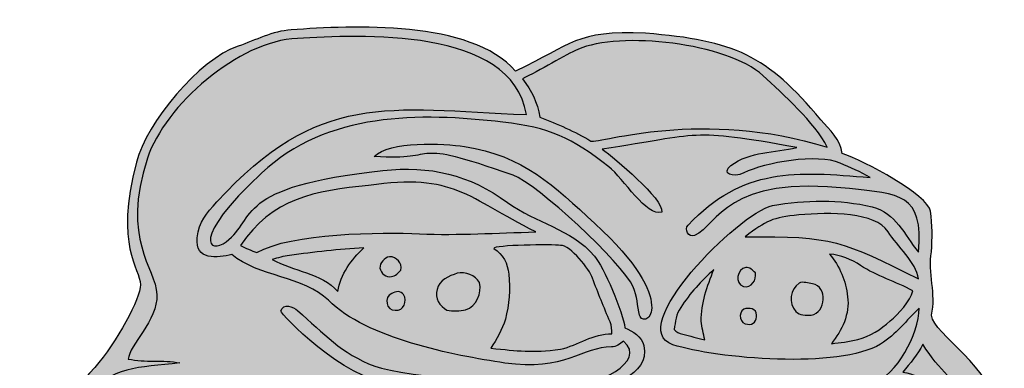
# Model space of a CAD drawing. Header units: millimetres. Extents: x 1635 to 1819, y -236 to -151.
# Drawn here: x 1738.2 to 1818.6, y -179.8 to -151.4 of the extents above; entities that cross this region are included whole.
import ezdxf

# ---------------------------------------------------------------- set-up
doc = ezdxf.new("R2010")
doc.units = ezdxf.units.MM
doc.header["$MEASUREMENT"] = 0
doc.layers.add('layer 1', color=7, linetype='Continuous')

msp = doc.modelspace()

# ---------------------------------------------------------------- hatches: boundary and pattern name
at = {"layer": 'layer 1', "true_color": 0x2b2a29}
h = msp.add_hatch(color=250, dxfattribs=at)
edge = h.paths.add_edge_path()
edge.add_spline(control_points=[(1760.3831, -152.1933), (1765.371, -151.836), (1775.0349, -151.3621), (1778.6974, -155.5568), (1783.3911, -153.3561), (1783.5121, -152.2285), (1789.3182, -152.4677), (1796.5685, -153.0599), (1799.2217, -154.2447), (1803.6154, -159.5326), (1804.3207, -160.3574), (1805.2788, -161.1397), (1805.3687, -162.3005), (1807.1954, -162.8857), (1812.3951, -165.6838), (1812.578, -167.0063), (1812.7311, -168.0991), (1812.7474, -169.2103), (1812.6479, -170.3082), (1812.3633, -172.0334), (1813.0637, -173.763), (1812.6612, -175.4881), (1812.8264, -177.0971), (1817.6411, -179.6431), (1818.2702, -183.6105), (1818.5462, -185.3515), (1818.605, -190.0159), (1818.0821, -191.7361), (1818.0821, -191.7361), (1815.4393, -198.2349), (1815.4393, -198.2349), (1814.9011, -199.5584), (1814.9197, -204.39), (1814.9043, -205.9136), (1814.8479, -211.4475), (1815.8582, -219.0254), (1815.4672, -224.0435), (1815.2178, -227.2483), (1811.7747, -230.6113), (1808.5242, -232.0892), (1799.1947, -236.3321), (1778.8605, -229.2488), (1770.7813, -224.9514), (1764.1197, -221.4084), (1757.9669, -219.0884), (1752.5368, -213.5921), (1745.7706, -206.7432), (1748.0527, -205.2562), (1743.5477, -200.2849), (1742.0695, -198.6538), (1739.3589, -195.238), (1739.0712, -192.9457), (1738.2054, -186.0411), (1739.847, -184.761), (1744.3312, -179.7511), (1746.1312, -177.7398), (1748.0973, -174.075), (1748.0687, -173.0028), (1748.0322, -171.6341), (1745.9229, -169.9148), (1747.7314, -162.9908), (1748.5719, -159.7712), (1752.8368, -154.5929), (1756.0449, -153.5259), (1757.4737, -153.032), (1758.8478, -152.2934), (1760.3831, -152.1933)], knot_values=[0, 0, 0, 0, 0.0454545, 0.0454545, 0.0454545, 0.0909091, 0.0909091, 0.0909091, 0.1363636, 0.1363636, 0.1363636, 0.1818182, 0.1818182, 0.1818182, 0.2272727, 0.2272727, 0.2272727, 0.2727273, 0.2727273, 0.2727273, 0.3181818, 0.3181818, 0.3181818, 0.3636364, 0.3636364, 0.3636364, 0.4090909, 0.4090909, 0.4090909, 0.4545455, 0.4545455, 0.4545455, 0.5, 0.5, 0.5, 0.5454545, 0.5454545, 0.5454545, 0.5909091, 0.5909091, 0.5909091, 0.6363636, 0.6363636, 0.6363636, 0.6818182, 0.6818182, 0.6818182, 0.7272727, 0.7272727, 0.7272727, 0.7727273, 0.7727273, 0.7727273, 0.8181818, 0.8181818, 0.8181818, 0.8636364, 0.8636364, 0.8636364, 0.9090909, 0.9090909, 0.9090909, 0.9545455, 0.9545455, 0.9545455, 1, 1, 1, 1], degree=3, periodic=1)
at = {"layer": 'layer 1', "true_color": 0xfefefe}
h = msp.add_hatch(color=7, dxfattribs=at)
edge = h.paths.add_edge_path()
edge.add_spline(control_points=[(1760.8821, -152.899), (1765.8358, -152.6073), (1778.4415, -151.8907), (1779.5758, -159.1133), (1768.2445, -158.6002), (1762.5426, -157.22), (1754.3166, -166.2362), (1753.4373, -167.2002), (1752.8576, -167.8147), (1752.7047, -169.1656), (1752.4906, -171.0573), (1754.3726, -170.7995), (1755.5276, -170.5394), (1757.6548, -172.3517), (1761.4353, -172.3087), (1763.4137, -174.2754), (1766.5501, -177.3936), (1773.5836, -178.7661), (1777.8308, -179.3971), (1782.6193, -180.1085), (1784.2384, -178.0573), (1786.5171, -178.0813), (1786.9128, -178.1028), (1787.2193, -177.8437), (1787.5035, -177.6075), (1789.599, -179.3386), (1784.9848, -181.2581), (1783.5129, -181.2602), (1780.1868, -181.2644), (1769.6798, -180.5816), (1767.1931, -179.6465), (1764.4689, -178.6225), (1763.0398, -176.9828), (1760.9005, -175.1173), (1760.5211, -174.7861), (1759.7311, -174.4617), (1759.5297, -175.147), (1759.4841, -175.3771), (1764.5975, -180.7234), (1768.5389, -181.0921), (1773.5532, -181.5615), (1778.5457, -182.2714), (1783.5829, -182.323), (1781.1301, -185.1675), (1781.685, -185.6527), (1777.981, -186.7747), (1776.5376, -187.1641), (1775.2598, -188.0505), (1773.7711, -188.2818), (1773.3319, -188.365), (1772.7514, -188.1636), (1772.437, -188.5743), (1771.2515, -190.2061), (1775.7993, -188.2609), (1776.0523, -188.1461), (1780.3331, -186.2027), (1779.8999, -187.96), (1783.2202, -184.1878), (1786.3752, -180.6031), (1789.6985, -180.6192), (1789.1753, -177.9731), (1788.9788, -177.2428), (1788.2703, -176.8056), (1787.6233, -176.5097), (1787.5139, -175.3236), (1785.8436, -171.465), (1785.1465, -170.6641), (1783.1591, -168.3804), (1780.375, -167.9972), (1778.0369, -166.2859), (1774.9212, -164.0054), (1771.6906, -163.2566), (1767.8587, -163.6743), (1755.6169, -165.0093), (1757.6032, -167.5481), (1755.0718, -169.4912), (1753.7004, -170.5443), (1752.0805, -169.3626), (1757.9478, -163.8889), (1763.2965, -158.8993), (1770.8166, -158.9236), (1777.6678, -159.7322), (1781.4551, -160.1794), (1783.2391, -160.9512), (1786.3061, -163.3633), (1787.5334, -164.3289), (1789.3843, -167.5044), (1790.6322, -167.0712), (1790.8017, -165.9929), (1786.7675, -162.6857), (1785.7687, -161.926), (1794.0046, -160.7116), (1792.7156, -160.2019), (1801.6692, -161.7929), (1799.8302, -162.2425), (1797.8652, -162.078), (1796.2679, -163.2787), (1795.4555, -163.8894), (1796.4291, -164.3217), (1797.346, -163.8624), (1799.008, -163.03), (1803.3773, -162.2709), (1805.1924, -163.0654), (1806.0258, -163.4249), (1806.8626, -163.7859), (1807.6441, -164.2484), (1801.5935, -163.724), (1797.238, -163.4138), (1792.7917, -168.1291), (1792.4308, -168.4749), (1792.8232, -169.1737), (1793.314, -168.9873), (1795.2935, -168.0748), (1795.7911, -164.0356), (1805.9674, -165.1552), (1809.9837, -165.5966), (1812.0539, -165.5294), (1811.5865, -170.3562), (1810.3975, -168.8813), (1809.7785, -167.1504), (1807.8104, -166.6367), (1805.1442, -166.0165), (1802.3659, -166.0828), (1799.6747, -166.5208), (1796.8431, -167.2077), (1787.5464, -176.6114), (1791.5408, -177.9017), (1795.0809, -179.0454), (1805.1476, -179.9099), (1808.499, -177.8486), (1809.789, -177.0551), (1810.5799, -175.9179), (1811.6533, -174.9091), (1811.5979, -177.0934), (1809.893, -180.2981), (1807.8054, -181.1318), (1806.7075, -181.5464), (1805.3629, -181.4828), (1804.341, -181.2472), (1803.1459, -181.3757), (1803.869, -182.196), (1807.8655, -181.7406), (1806.6801, -183.0692), (1805.5743, -183.2173), (1803.7852, -183.1682), (1802.8642, -183.143), (1802.744, -184.27), (1806.5867, -183.4577), (1808.811, -182.9876), (1809.4501, -178.6607), (1811.796, -181.272), (1814.1878, -183.9341), (1816.8041, -184.5001), (1815.5854, -189.2945), (1814.0076, -195.5021), (1812.1294, -192.3146), (1810.4589, -195.0481), (1812.0227, -194.9707), (1814.012, -193.7965), (1815.0515, -192.7009), (1816.7621, -190.8987), (1816.7106, -184.157), (1814.3662, -182.7224), (1812.8916, -181.8204), (1812.1332, -180.3797), (1810.3257, -180.1289), (1810.9112, -179.4072), (1811.5333, -178.7017), (1811.9559, -177.8668), (1814.619, -182.2043), (1817.8136, -181.5967), (1816.6615, -189.6505), (1815.5312, -197.5543), (1811.8596, -190.0519), (1813.6195, -219.5457), (1813.8549, -223.4952), (1813.8347, -225.7626), (1810.5221, -228.6011), (1804.6229, -233.6558), (1794.1551, -230.9663), (1786.8756, -228.9927), (1776.6632, -226.2235), (1768.1303, -222.1619), (1759.1158, -216.3333), (1748.5193, -209.4823), (1750.2725, -205.1059), (1745.8464, -200.0086), (1745.6285, -199.7557), (1745.4524, -199.4694), (1745.2992, -199.1735), (1745.8349, -199.2768), (1746.3554, -199.4496), (1746.9027, -199.4896), (1745.9031, -198.0117), (1743.7709, -198.5307), (1741.6281, -194.3861), (1739.2355, -189.759), (1740.3152, -186.0995), (1743.4578, -182.3249), (1745.7993, -179.5123), (1747.8262, -179.8303), (1751.2894, -179.3804), (1749.8939, -179.1293), (1748.4547, -179.3655), (1747.0642, -179.0691), (1747.1417, -177.9709), (1749.4905, -175.9153), (1749.4046, -173.8094), (1749.3129, -171.567), (1746.4522, -169.3897), (1748.636, -162.6778), (1750.0312, -158.3909), (1756.0902, -153.0478), (1760.8821, -152.899)], knot_values=[0, 0, 0, 0, 0.0140845, 0.0140845, 0.0140845, 0.028169, 0.028169, 0.028169, 0.0422535, 0.0422535, 0.0422535, 0.056338, 0.056338, 0.056338, 0.0704225, 0.0704225, 0.0704225, 0.084507, 0.084507, 0.084507, 0.0985915, 0.0985915, 0.0985915, 0.1126761, 0.1126761, 0.1126761, 0.1267606, 0.1267606, 0.1267606, 0.1408451, 0.1408451, 0.1408451, 0.1549296, 0.1549296, 0.1549296, 0.1690141, 0.1690141, 0.1690141, 0.1830986, 0.1830986, 0.1830986, 0.1971831, 0.1971831, 0.1971831, 0.2112676, 0.2112676, 0.2112676, 0.2253521, 0.2253521, 0.2253521, 0.2394366, 0.2394366, 0.2394366, 0.2535211, 0.2535211, 0.2535211, 0.2676056, 0.2676056, 0.2676056, 0.2816901, 0.2816901, 0.2816901, 0.2957746, 0.2957746, 0.2957746, 0.3098592, 0.3098592, 0.3098592, 0.3239437, 0.3239437, 0.3239437, 0.3380282, 0.3380282, 0.3380282, 0.3521127, 0.3521127, 0.3521127, 0.3661972, 0.3661972, 0.3661972, 0.3802817, 0.3802817, 0.3802817, 0.3943662, 0.3943662, 0.3943662, 0.4084507, 0.4084507, 0.4084507, 0.4225352, 0.4225352, 0.4225352, 0.4366197, 0.4366197, 0.4366197, 0.4507042, 0.4507042, 0.4507042, 0.4647887, 0.4647887, 0.4647887, 0.4788732, 0.4788732, 0.4788732, 0.4929577, 0.4929577, 0.4929577, 0.5070423, 0.5070423, 0.5070423, 0.5211268, 0.5211268, 0.5211268, 0.5352113, 0.5352113, 0.5352113, 0.5492958, 0.5492958, 0.5492958, 0.5633803, 0.5633803, 0.5633803, 0.5774648, 0.5774648, 0.5774648, 0.5915493, 0.5915493, 0.5915493, 0.6056338, 0.6056338, 0.6056338, 0.6197183, 0.6197183, 0.6197183, 0.6338028, 0.6338028, 0.6338028, 0.6478873, 0.6478873, 0.6478873, 0.6619718, 0.6619718, 0.6619718, 0.6760563, 0.6760563, 0.6760563, 0.6901408, 0.6901408, 0.6901408, 0.7042254, 0.7042254, 0.7042254, 0.7183099, 0.7183099, 0.7183099, 0.7323944, 0.7323944, 0.7323944, 0.7464789, 0.7464789, 0.7464789, 0.7605634, 0.7605634, 0.7605634, 0.7746479, 0.7746479, 0.7746479, 0.7887324, 0.7887324, 0.7887324, 0.8028169, 0.8028169, 0.8028169, 0.8169014, 0.8169014, 0.8169014, 0.8309859, 0.8309859, 0.8309859, 0.8450704, 0.8450704, 0.8450704, 0.8591549, 0.8591549, 0.8591549, 0.8732394, 0.8732394, 0.8732394, 0.8873239, 0.8873239, 0.8873239, 0.9014085, 0.9014085, 0.9014085, 0.915493, 0.915493, 0.915493, 0.9295775, 0.9295775, 0.9295775, 0.943662, 0.943662, 0.943662, 0.9577465, 0.9577465, 0.9577465, 0.971831, 0.971831, 0.971831, 0.9859155, 0.9859155, 0.9859155, 1, 1, 1, 1], degree=3, periodic=1)
h = msp.add_hatch(color=7, dxfattribs=at)
edge = h.paths.add_edge_path()
edge.add_spline(control_points=[(1783.7808, -153.7938), (1787.1931, -152.2635), (1795.9878, -153.2601), (1798.8915, -155.9245), (1800.5488, -157.4456), (1803.116, -159.745), (1804.151, -161.775), (1793.9614, -158.5995), (1785.6042, -161.4617), (1784.8369, -161.2792), (1783.5363, -160.4707), (1782.114, -159.8852), (1780.6904, -159.3312), (1780.4499, -158.06), (1780.0342, -157.2207), (1779.2579, -156.1873), (1780.5675, -155.5792), (1782.8746, -154.1564), (1783.7808, -153.7938)], knot_values=[0, 0, 0, 0, 0.1666667, 0.1666667, 0.1666667, 0.3333333, 0.3333333, 0.3333333, 0.5, 0.5, 0.5, 0.6666667, 0.6666667, 0.6666667, 0.8333333, 0.8333333, 0.8333333, 1, 1, 1, 1], degree=3, periodic=1)
h = msp.add_hatch(color=7, dxfattribs=at)
edge = h.paths.add_edge_path()
edge.add_spline(control_points=[(1767.1532, -162.5384), (1772.8631, -162.9529), (1769.6169, -160.9366), (1778.4896, -164.0619), (1780.4381, -164.7488), (1787.4234, -171.2124), (1788.3102, -173.1842), (1788.6396, -173.9144), (1788.6233, -174.7346), (1788.8194, -175.5), (1789.2061, -176.7328), (1792.2839, -174.5356), (1785.1665, -167.9893), (1781.8357, -164.9257), (1779.3218, -162.4483), (1774.5256, -161.7115), (1772.8665, -161.4569), (1768.3591, -161.2391), (1767.1532, -162.5384)], knot_values=[0, 0, 0, 0, 0.1666667, 0.1666667, 0.1666667, 0.3333333, 0.3333333, 0.3333333, 0.5, 0.5, 0.5, 0.6666667, 0.6666667, 0.6666667, 0.8333333, 0.8333333, 0.8333333, 1, 1, 1, 1], degree=3, periodic=1)
h = msp.add_hatch(color=7, dxfattribs=at)
edge = h.paths.add_edge_path()
edge.add_spline(control_points=[(1766.6992, -164.9102), (1773.673, -163.8607), (1774.7682, -165.8816), (1780.3392, -168.6945), (1777.1591, -168.7615), (1774.0538, -168.99), (1770.8643, -168.8411), (1767.7827, -168.6968), (1760.3421, -168.7565), (1757.5753, -170.3779), (1757.1178, -170.2133), (1756.6721, -170.0186), (1756.2429, -169.7923), (1758.7319, -165.999), (1762.3685, -165.2787), (1766.6992, -164.9102)], knot_values=[0, 0, 0, 0, 0.2, 0.2, 0.2, 0.4, 0.4, 0.4, 0.6, 0.6, 0.6, 0.8, 0.8, 0.8, 1, 1, 1, 1], degree=3, periodic=1)
h = msp.add_hatch(color=7, dxfattribs=at)
edge = h.paths.add_edge_path()
edge.add_spline(control_points=[(1801.8139, -167.3081), (1804.4104, -167.0554), (1808.0914, -167.0742), (1809.1112, -168.678), (1809.862, -169.8579), (1811.4114, -171.186), (1811.6016, -172.5106), (1805.3665, -169.4417), (1804.7064, -169.007), (1797.4357, -169.0888), (1799.1858, -167.7604), (1799.6884, -167.5153), (1801.8139, -167.3081)], knot_values=[0, 0, 0, 0, 0.25, 0.25, 0.25, 0.5, 0.5, 0.5, 0.75, 0.75, 0.75, 1, 1, 1, 1], degree=3, periodic=1)
h = msp.add_hatch(color=7, dxfattribs=at)
edge = h.paths.add_edge_path()
edge.add_spline(control_points=[(1760.2369, -170.6158), (1762.2477, -170.3397), (1764.2655, -170.097), (1766.2949, -169.992), (1765.2984, -170.9601), (1764.3784, -172.1394), (1764.1875, -173.5588), (1762.7999, -172.0148), (1760.5627, -171.9199), (1758.831, -170.9422), (1759.2903, -170.8022), (1759.7577, -170.6807), (1760.2369, -170.6158)], knot_values=[0, 0, 0, 0, 0.25, 0.25, 0.25, 0.5, 0.5, 0.5, 0.75, 0.75, 0.75, 1, 1, 1, 1], degree=3, periodic=1)
h = msp.add_hatch(color=7, dxfattribs=at)
edge = h.paths.add_edge_path()
edge.add_spline(control_points=[(1782.3586, -169.7874), (1783.2005, -169.7561), (1784.7352, -171.7803), (1784.9819, -172.4676), (1785.4226, -173.6716), (1785.9166, -174.8558), (1786.414, -176.0368), (1786.5687, -176.3431), (1786.5438, -176.6874), (1786.5587, -177.0183), (1785.0499, -176.9718), (1783.7991, -177.94), (1782.3768, -178.2642), (1779.9437, -178.5899), (1778.9559, -178.3968), (1776.6698, -178.1861), (1777.1504, -177.4441), (1777.6062, -176.6757), (1777.864, -175.8241), (1778.1668, -174.6211), (1778.285, -173.3687), (1778.1368, -172.1344), (1778.0737, -171.3128), (1777.6545, -170.4776), (1776.9292, -170.052), (1776.8886, -169.7416), (1781.7416, -169.6997), (1782.3586, -169.7874)], knot_values=[0, 0, 0, 0, 0.1111111, 0.1111111, 0.1111111, 0.2222222, 0.2222222, 0.2222222, 0.3333333, 0.3333333, 0.3333333, 0.4444444, 0.4444444, 0.4444444, 0.5555556, 0.5555556, 0.5555556, 0.6666667, 0.6666667, 0.6666667, 0.7777778, 0.7777778, 0.7777778, 0.8888889, 0.8888889, 0.8888889, 1, 1, 1, 1], degree=3, periodic=1)
h = msp.add_hatch(color=7, dxfattribs=at)
edge = h.paths.add_edge_path()
edge.add_spline(control_points=[(1767.6222, -171.6454), (1767.6058, -171.1947), (1767.975, -170.8107), (1768.3976, -170.714), (1768.9764, -170.714), (1769.4638, -171.2167), (1769.3273, -171.8052), (1769.1009, -172.013), (1768.908, -172.3226), (1768.5637, -172.3295), (1768.1096, -172.4457), (1767.7172, -172.0597), (1767.6222, -171.6454)], knot_values=[0, 0, 0, 0, 0.25, 0.25, 0.25, 0.5, 0.5, 0.5, 0.75, 0.75, 0.75, 1, 1, 1, 1], degree=3, periodic=1)
h = msp.add_hatch(color=7, dxfattribs=at)
edge = h.paths.add_edge_path()
edge.add_spline(control_points=[(1804.3405, -170.4979), (1805.2491, -170.576), (1806.1172, -170.9185), (1806.8656, -171.4343), (1808.2015, -172.2977), (1809.7434, -172.7519), (1811.1358, -173.4952), (1810.9616, -174.3277), (1809.9391, -175.3978), (1809.2844, -175.957), (1808.5293, -176.6525), (1807.6295, -177.2097), (1806.6312, -177.4741), (1805.9275, -177.6487), (1805.2057, -177.7304), (1804.4872, -177.8154), (1805.3337, -176.7458), (1806.019, -175.3815), (1805.8013, -173.981), (1805.6847, -172.7019), (1805.1692, -171.4793), (1804.3405, -170.4979)], knot_values=[0, 0, 0, 0, 0.1428571, 0.1428571, 0.1428571, 0.2857143, 0.2857143, 0.2857143, 0.4285714, 0.4285714, 0.4285714, 0.5714286, 0.5714286, 0.5714286, 0.7142857, 0.7142857, 0.7142857, 0.8571429, 0.8571429, 0.8571429, 1, 1, 1, 1], degree=3, periodic=1)
h = msp.add_hatch(color=7, dxfattribs=at)
edge = h.paths.add_edge_path()
edge.add_spline(control_points=[(1773.9285, -172.0715), (1774.582, -171.91), (1775.4239, -172.2078), (1775.7417, -172.83), (1775.9611, -173.6982), (1775.5203, -174.7695), (1774.6202, -175.0388), (1774.1281, -175.1869), (1773.5925, -175.1454), (1773.0865, -175.0922), (1772.5196, -174.7528), (1772.057, -174.0743), (1772.2981, -173.3939), (1772.4527, -172.6204), (1773.2496, -172.2708), (1773.9285, -172.0715)], knot_values=[0, 0, 0, 0, 0.2, 0.2, 0.2, 0.4, 0.4, 0.4, 0.6, 0.6, 0.6, 0.8, 0.8, 0.8, 1, 1, 1, 1], degree=3, periodic=1)
h = msp.add_hatch(color=7, dxfattribs=at)
edge = h.paths.add_edge_path()
edge.add_spline(control_points=[(1792.1993, -174.8708), (1792.9064, -173.6831), (1793.8876, -172.7037), (1794.8841, -171.7603), (1794.3433, -173.1108), (1793.836, -174.5114), (1793.8626, -175.9871), (1793.9044, -176.5011), (1794.0407, -177.0001), (1794.1423, -177.5041), (1793.5317, -177.3943), (1792.9563, -177.148), (1792.3441, -177.0432), (1792.0696, -176.9986), (1791.825, -176.8673), (1791.6421, -176.6576), (1791.7469, -176.042), (1791.7952, -175.3801), (1792.1993, -174.8708)], knot_values=[0, 0, 0, 0, 0.1666667, 0.1666667, 0.1666667, 0.3333333, 0.3333333, 0.3333333, 0.5, 0.5, 0.5, 0.6666667, 0.6666667, 0.6666667, 0.8333333, 0.8333333, 0.8333333, 1, 1, 1, 1], degree=3, periodic=1)
h = msp.add_hatch(color=7, dxfattribs=at)
edge = h.paths.add_edge_path()
edge.add_spline(control_points=[(1797.3094, -173.1528), (1796.5658, -172.9029), (1796.7772, -171.7106), (1797.4942, -171.5907), (1797.8284, -171.5524), (1798.0479, -171.8302), (1798.276, -172.0246), (1798.4023, -172.5952), (1797.9465, -173.304), (1797.3094, -173.1528)], knot_values=[0, 0, 0, 0, 0.3333333, 0.3333333, 0.3333333, 0.6666667, 0.6666667, 0.6666667, 1, 1, 1, 1], degree=3, periodic=1)
h = msp.add_hatch(color=7, dxfattribs=at)
edge = h.paths.add_edge_path()
edge.add_spline(control_points=[(1801.8455, -172.863), (1802.1849, -172.7136), (1802.5922, -172.8951), (1802.9535, -172.9166), (1804.2058, -173.1344), (1804.0546, -175.3167), (1802.8303, -175.4764), (1802.4078, -175.4814), (1801.8887, -175.5462), (1801.5794, -175.1903), (1800.969, -174.5431), (1801.1087, -173.3589), (1801.8455, -172.863)], knot_values=[0, 0, 0, 0, 0.25, 0.25, 0.25, 0.5, 0.5, 0.5, 0.75, 0.75, 0.75, 1, 1, 1, 1], degree=3, periodic=1)
h = msp.add_hatch(color=7, dxfattribs=at)
edge = h.paths.add_edge_path()
edge.add_spline(control_points=[(1768.6036, -173.7234), (1768.8699, -173.5018), (1769.3473, -173.5004), (1769.5436, -173.8129), (1769.8944, -174.3037), (1769.5519, -175.2069), (1768.8781, -175.0903), (1768.128, -175.1322), (1767.9119, -173.9875), (1768.6036, -173.7234)], knot_values=[0, 0, 0, 0, 0.3333333, 0.3333333, 0.3333333, 0.6666667, 0.6666667, 0.6666667, 1, 1, 1, 1], degree=3, periodic=1)
h = msp.add_hatch(color=7, dxfattribs=at)
edge = h.paths.add_edge_path()
edge.add_spline(control_points=[(1797.3445, -174.9974), (1797.7269, -174.8492), (1798.4089, -174.9309), (1798.3641, -175.4781), (1798.4439, -175.894), (1798.0877, -176.3413), (1797.6453, -176.23), (1797.0251, -176.2547), (1796.8237, -175.2783), (1797.3445, -174.9974)], knot_values=[0, 0, 0, 0, 0.3333333, 0.3333333, 0.3333333, 0.6666667, 0.6666667, 0.6666667, 1, 1, 1, 1], degree=3, periodic=1)

# ---------------------------------------------------------------- linework, layer by layer
at = {"layer": 'layer 1', "color": 250}
msp.add_open_spline([(1760.3831, -152.1933), (1765.371, -151.836), (1775.0349, -151.3621), (1778.6974, -155.5568), (1783.3911, -153.3561), (1783.5121, -152.2285), (1789.3182, -152.4677), (1796.5685, -153.0599), (1799.2217, -154.2447), (1803.6154, -159.5326), (1804.3207, -160.3574), (1805.2788, -161.1397), (1805.3687, -162.3005), (1807.1954, -162.8857), (1812.3951, -165.6838), (1812.578, -167.0063), (1812.7311, -168.0991), (1812.7474, -169.2103), (1812.6479, -170.3082), (1812.3633, -172.0334), (1813.0637, -173.763), (1812.6612, -175.4881), (1812.8264, -177.0971), (1817.6411, -179.6431), (1818.2702, -183.6105), (1818.5462, -185.3515), (1818.605, -190.0159), (1818.0821, -191.7361), (1818.0821, -191.7361), (1815.4393, -198.2349), (1815.4393, -198.2349), (1814.9011, -199.5584), (1814.9197, -204.39), (1814.9043, -205.9136), (1814.8479, -211.4475), (1815.8582, -219.0254), (1815.4672, -224.0435), (1815.2178, -227.2483), (1811.7747, -230.6113), (1808.5242, -232.0892), (1799.1947, -236.3321), (1778.8605, -229.2488), (1770.7813, -224.9514), (1764.1197, -221.4084), (1757.9669, -219.0884), (1752.5368, -213.5921), (1745.7706, -206.7432), (1748.0527, -205.2562), (1743.5477, -200.2849), (1742.0695, -198.6538), (1739.3589, -195.238), (1739.0712, -192.9457), (1738.2054, -186.0411), (1739.847, -184.761), (1744.3312, -179.7511), (1746.1312, -177.7398), (1748.0973, -174.075), (1748.0687, -173.0028), (1748.0322, -171.6341), (1745.9229, -169.9148), (1747.7314, -162.9908), (1748.5719, -159.7712), (1752.8368, -154.5929), (1756.0449, -153.5259), (1757.4737, -153.032), (1758.8478, -152.2934), (1760.3831, -152.1933)], degree=3, knots=[0, 0, 0, 0, 0.0454545, 0.0454545, 0.0454545, 0.0909091, 0.0909091, 0.0909091, 0.1363636, 0.1363636, 0.1363636, 0.1818182, 0.1818182, 0.1818182, 0.2272727, 0.2272727, 0.2272727, 0.2727273, 0.2727273, 0.2727273, 0.3181818, 0.3181818, 0.3181818, 0.3636364, 0.3636364, 0.3636364, 0.4090909, 0.4090909, 0.4090909, 0.4545455, 0.4545455, 0.4545455, 0.5, 0.5, 0.5, 0.5454545, 0.5454545, 0.5454545, 0.5909091, 0.5909091, 0.5909091, 0.6363636, 0.6363636, 0.6363636, 0.6818182, 0.6818182, 0.6818182, 0.7272727, 0.7272727, 0.7272727, 0.7727273, 0.7727273, 0.7727273, 0.8181818, 0.8181818, 0.8181818, 0.8636364, 0.8636364, 0.8636364, 0.9090909, 0.9090909, 0.9090909, 0.9545455, 0.9545455, 0.9545455, 1, 1, 1, 1], dxfattribs=at)
at = {"layer": 'layer 1', "color": 7}
for points, knots in [([(1760.8821, -152.899), (1765.8358, -152.6073), (1778.4415, -151.8907), (1779.5758, -159.1133), (1768.2445, -158.6002), (1762.5426, -157.22), (1754.3166, -166.2362), (1753.4373, -167.2002), (1752.8576, -167.8147), (1752.7047, -169.1656), (1752.4906, -171.0573), (1754.3726, -170.7995), (1755.5276, -170.5394), (1757.6548, -172.3517), (1761.4353, -172.3087), (1763.4137, -174.2754), (1766.5501, -177.3936), (1773.5836, -178.7661), (1777.8308, -179.3971), (1782.6193, -180.1085), (1784.2384, -178.0573), (1786.5171, -178.0813), (1786.9128, -178.1028), (1787.2193, -177.8437), (1787.5035, -177.6075), (1789.599, -179.3386), (1784.9848, -181.2581), (1783.5129, -181.2602), (1780.1868, -181.2644), (1769.6798, -180.5816), (1767.1931, -179.6465), (1764.4689, -178.6225), (1763.0398, -176.9828), (1760.9005, -175.1173), (1760.5211, -174.7861), (1759.7311, -174.4617), (1759.5297, -175.147), (1759.4841, -175.3771), (1764.5975, -180.7234), (1768.5389, -181.0921), (1773.5532, -181.5615), (1778.5457, -182.2714), (1783.5829, -182.323), (1781.1301, -185.1675), (1781.685, -185.6527), (1777.981, -186.7747), (1776.5376, -187.1641), (1775.2598, -188.0505), (1773.7711, -188.2818), (1773.3319, -188.365), (1772.7514, -188.1636), (1772.437, -188.5743), (1771.2515, -190.2061), (1775.7993, -188.2609), (1776.0523, -188.1461), (1780.3331, -186.2027), (1779.8999, -187.96), (1783.2202, -184.1878), (1786.3752, -180.6031), (1789.6985, -180.6192), (1789.1753, -177.9731), (1788.9788, -177.2428), (1788.2703, -176.8056), (1787.6233, -176.5097), (1787.5139, -175.3236), (1785.8436, -171.465), (1785.1465, -170.6641), (1783.1591, -168.3804), (1780.375, -167.9972), (1778.0369, -166.2859), (1774.9212, -164.0054), (1771.6906, -163.2566), (1767.8587, -163.6743), (1755.6169, -165.0093), (1757.6032, -167.5481), (1755.0718, -169.4912), (1753.7004, -170.5443), (1752.0805, -169.3626), (1757.9478, -163.8889), (1763.2965, -158.8993), (1770.8166, -158.9236), (1777.6678, -159.7322), (1781.4551, -160.1794), (1783.2391, -160.9512), (1786.3061, -163.3633), (1787.5334, -164.3289), (1789.3843, -167.5044), (1790.6322, -167.0712), (1790.8017, -165.9929), (1786.7675, -162.6857), (1785.7687, -161.926), (1794.0046, -160.7116), (1792.7156, -160.2019), (1801.6692, -161.7929), (1799.8302, -162.2425), (1797.8652, -162.078), (1796.2679, -163.2787), (1795.4555, -163.8894), (1796.4291, -164.3217), (1797.346, -163.8624), (1799.008, -163.03), (1803.3773, -162.2709), (1805.1924, -163.0654), (1806.0258, -163.4249), (1806.8626, -163.7859), (1807.6441, -164.2484), (1801.5935, -163.724), (1797.238, -163.4138), (1792.7917, -168.1291), (1792.4308, -168.4749), (1792.8232, -169.1737), (1793.314, -168.9873), (1795.2935, -168.0748), (1795.7911, -164.0356), (1805.9674, -165.1552), (1809.9837, -165.5966), (1812.0539, -165.5294), (1811.5865, -170.3562), (1810.3975, -168.8813), (1809.7785, -167.1504), (1807.8104, -166.6367), (1805.1442, -166.0165), (1802.3659, -166.0828), (1799.6747, -166.5208), (1796.8431, -167.2077), (1787.5464, -176.6114), (1791.5408, -177.9017), (1795.0809, -179.0454), (1805.1476, -179.9099), (1808.499, -177.8486), (1809.789, -177.0551), (1810.5799, -175.9179), (1811.6533, -174.9091), (1811.5979, -177.0934), (1809.893, -180.2981), (1807.8054, -181.1318), (1806.7075, -181.5464), (1805.3629, -181.4828), (1804.341, -181.2472), (1803.1459, -181.3757), (1803.869, -182.196), (1807.8655, -181.7406), (1806.6801, -183.0692), (1805.5743, -183.2173), (1803.7852, -183.1682), (1802.8642, -183.143), (1802.744, -184.27), (1806.5867, -183.4577), (1808.811, -182.9876), (1809.4501, -178.6607), (1811.796, -181.272), (1814.1878, -183.9341), (1816.8041, -184.5001), (1815.5854, -189.2945), (1814.0076, -195.5021), (1812.1294, -192.3146), (1810.4589, -195.0481), (1812.0227, -194.9707), (1814.012, -193.7965), (1815.0515, -192.7009), (1816.7621, -190.8987), (1816.7106, -184.157), (1814.3662, -182.7224), (1812.8916, -181.8204), (1812.1332, -180.3797), (1810.3257, -180.1289), (1810.9112, -179.4072), (1811.5333, -178.7017), (1811.9559, -177.8668), (1814.619, -182.2043), (1817.8136, -181.5967), (1816.6615, -189.6505), (1815.5312, -197.5543), (1811.8596, -190.0519), (1813.6195, -219.5457), (1813.8549, -223.4952), (1813.8347, -225.7626), (1810.5221, -228.6011), (1804.6229, -233.6558), (1794.1551, -230.9663), (1786.8756, -228.9927), (1776.6632, -226.2235), (1768.1303, -222.1619), (1759.1158, -216.3333), (1748.5193, -209.4823), (1750.2725, -205.1059), (1745.8464, -200.0086), (1745.6285, -199.7557), (1745.4524, -199.4694), (1745.2992, -199.1735), (1745.8349, -199.2768), (1746.3554, -199.4496), (1746.9027, -199.4896), (1745.9031, -198.0117), (1743.7709, -198.5307), (1741.6281, -194.3861), (1739.2355, -189.759), (1740.3152, -186.0995), (1743.4578, -182.3249), (1745.7993, -179.5123), (1747.8262, -179.8303), (1751.2894, -179.3804), (1749.8939, -179.1293), (1748.4547, -179.3655), (1747.0642, -179.0691), (1747.1417, -177.9709), (1749.4905, -175.9153), (1749.4046, -173.8094), (1749.3129, -171.567), (1746.4522, -169.3897), (1748.636, -162.6778), (1750.0312, -158.3909), (1756.0902, -153.0478), (1760.8821, -152.899)], [0, 0, 0, 0, 0.0140845, 0.0140845, 0.0140845, 0.028169, 0.028169, 0.028169, 0.0422535, 0.0422535, 0.0422535, 0.056338, 0.056338, 0.056338, 0.0704225, 0.0704225, 0.0704225, 0.084507, 0.084507, 0.084507, 0.0985915, 0.0985915, 0.0985915, 0.1126761, 0.1126761, 0.1126761, 0.1267606, 0.1267606, 0.1267606, 0.1408451, 0.1408451, 0.1408451, 0.1549296, 0.1549296, 0.1549296, 0.1690141, 0.1690141, 0.1690141, 0.1830986, 0.1830986, 0.1830986, 0.1971831, 0.1971831, 0.1971831, 0.2112676, 0.2112676, 0.2112676, 0.2253521, 0.2253521, 0.2253521, 0.2394366, 0.2394366, 0.2394366, 0.2535211, 0.2535211, 0.2535211, 0.2676056, 0.2676056, 0.2676056, 0.2816901, 0.2816901, 0.2816901, 0.2957746, 0.2957746, 0.2957746, 0.3098592, 0.3098592, 0.3098592, 0.3239437, 0.3239437, 0.3239437, 0.3380282, 0.3380282, 0.3380282, 0.3521127, 0.3521127, 0.3521127, 0.3661972, 0.3661972, 0.3661972, 0.3802817, 0.3802817, 0.3802817, 0.3943662, 0.3943662, 0.3943662, 0.4084507, 0.4084507, 0.4084507, 0.4225352, 0.4225352, 0.4225352, 0.4366197, 0.4366197, 0.4366197, 0.4507042, 0.4507042, 0.4507042, 0.4647887, 0.4647887, 0.4647887, 0.4788732, 0.4788732, 0.4788732, 0.4929577, 0.4929577, 0.4929577, 0.5070423, 0.5070423, 0.5070423, 0.5211268, 0.5211268, 0.5211268, 0.5352113, 0.5352113, 0.5352113, 0.5492958, 0.5492958, 0.5492958, 0.5633803, 0.5633803, 0.5633803, 0.5774648, 0.5774648, 0.5774648, 0.5915493, 0.5915493, 0.5915493, 0.6056338, 0.6056338, 0.6056338, 0.6197183, 0.6197183, 0.6197183, 0.6338028, 0.6338028, 0.6338028, 0.6478873, 0.6478873, 0.6478873, 0.6619718, 0.6619718, 0.6619718, 0.6760563, 0.6760563, 0.6760563, 0.6901408, 0.6901408, 0.6901408, 0.7042254, 0.7042254, 0.7042254, 0.7183099, 0.7183099, 0.7183099, 0.7323944, 0.7323944, 0.7323944, 0.7464789, 0.7464789, 0.7464789, 0.7605634, 0.7605634, 0.7605634, 0.7746479, 0.7746479, 0.7746479, 0.7887324, 0.7887324, 0.7887324, 0.8028169, 0.8028169, 0.8028169, 0.8169014, 0.8169014, 0.8169014, 0.8309859, 0.8309859, 0.8309859, 0.8450704, 0.8450704, 0.8450704, 0.8591549, 0.8591549, 0.8591549, 0.8732394, 0.8732394, 0.8732394, 0.8873239, 0.8873239, 0.8873239, 0.9014085, 0.9014085, 0.9014085, 0.915493, 0.915493, 0.915493, 0.9295775, 0.9295775, 0.9295775, 0.943662, 0.943662, 0.943662, 0.9577465, 0.9577465, 0.9577465, 0.971831, 0.971831, 0.971831, 0.9859155, 0.9859155, 0.9859155, 1, 1, 1, 1]), ([(1783.7808, -153.7938), (1787.1931, -152.2635), (1795.9878, -153.2601), (1798.8915, -155.9245), (1800.5488, -157.4456), (1803.116, -159.745), (1804.151, -161.775), (1793.9614, -158.5995), (1785.6042, -161.4617), (1784.8369, -161.2792), (1783.5363, -160.4707), (1782.114, -159.8852), (1780.6904, -159.3312), (1780.4499, -158.06), (1780.0342, -157.2207), (1779.2579, -156.1873), (1780.5675, -155.5792), (1782.8746, -154.1564), (1783.7808, -153.7938)], [0, 0, 0, 0, 0.1666667, 0.1666667, 0.1666667, 0.3333333, 0.3333333, 0.3333333, 0.5, 0.5, 0.5, 0.6666667, 0.6666667, 0.6666667, 0.8333333, 0.8333333, 0.8333333, 1, 1, 1, 1]), ([(1767.1532, -162.5384), (1772.8631, -162.9529), (1769.6169, -160.9366), (1778.4896, -164.0619), (1780.4381, -164.7488), (1787.4234, -171.2124), (1788.3102, -173.1842), (1788.6396, -173.9144), (1788.6233, -174.7346), (1788.8194, -175.5), (1789.2061, -176.7328), (1792.2839, -174.5356), (1785.1665, -167.9893), (1781.8357, -164.9257), (1779.3218, -162.4483), (1774.5256, -161.7115), (1772.8665, -161.4569), (1768.3591, -161.2391), (1767.1532, -162.5384)], [0, 0, 0, 0, 0.1666667, 0.1666667, 0.1666667, 0.3333333, 0.3333333, 0.3333333, 0.5, 0.5, 0.5, 0.6666667, 0.6666667, 0.6666667, 0.8333333, 0.8333333, 0.8333333, 1, 1, 1, 1]), ([(1766.6992, -164.9102), (1773.673, -163.8607), (1774.7682, -165.8816), (1780.3392, -168.6945), (1777.1591, -168.7615), (1774.0538, -168.99), (1770.8643, -168.8411), (1767.7827, -168.6968), (1760.3421, -168.7565), (1757.5753, -170.3779), (1757.1178, -170.2133), (1756.6721, -170.0186), (1756.2429, -169.7923), (1758.7319, -165.999), (1762.3685, -165.2787), (1766.6992, -164.9102)], [0, 0, 0, 0, 0.2, 0.2, 0.2, 0.4, 0.4, 0.4, 0.6, 0.6, 0.6, 0.8, 0.8, 0.8, 1, 1, 1, 1]), ([(1801.8139, -167.3081), (1804.4104, -167.0554), (1808.0914, -167.0742), (1809.1112, -168.678), (1809.862, -169.8579), (1811.4114, -171.186), (1811.6016, -172.5106), (1805.3665, -169.4417), (1804.7064, -169.007), (1797.4357, -169.0888), (1799.1858, -167.7604), (1799.6884, -167.5153), (1801.8139, -167.3081)], [0, 0, 0, 0, 0.25, 0.25, 0.25, 0.5, 0.5, 0.5, 0.75, 0.75, 0.75, 1, 1, 1, 1]), ([(1760.2369, -170.6158), (1762.2477, -170.3397), (1764.2655, -170.097), (1766.2949, -169.992), (1765.2984, -170.9601), (1764.3784, -172.1394), (1764.1875, -173.5588), (1762.7999, -172.0148), (1760.5627, -171.9199), (1758.831, -170.9422), (1759.2903, -170.8022), (1759.7577, -170.6807), (1760.2369, -170.6158)], [0, 0, 0, 0, 0.25, 0.25, 0.25, 0.5, 0.5, 0.5, 0.75, 0.75, 0.75, 1, 1, 1, 1]), ([(1782.3586, -169.7874), (1783.2005, -169.7561), (1784.7352, -171.7803), (1784.9819, -172.4676), (1785.4226, -173.6716), (1785.9166, -174.8558), (1786.414, -176.0368), (1786.5687, -176.3431), (1786.5438, -176.6874), (1786.5587, -177.0183), (1785.0499, -176.9718), (1783.7991, -177.94), (1782.3768, -178.2642), (1779.9437, -178.5899), (1778.9559, -178.3968), (1776.6698, -178.1861), (1777.1504, -177.4441), (1777.6062, -176.6757), (1777.864, -175.8241), (1778.1668, -174.6211), (1778.285, -173.3687), (1778.1368, -172.1344), (1778.0737, -171.3128), (1777.6545, -170.4776), (1776.9292, -170.052), (1776.8886, -169.7416), (1781.7416, -169.6997), (1782.3586, -169.7874)], [0, 0, 0, 0, 0.1111111, 0.1111111, 0.1111111, 0.2222222, 0.2222222, 0.2222222, 0.3333333, 0.3333333, 0.3333333, 0.4444444, 0.4444444, 0.4444444, 0.5555556, 0.5555556, 0.5555556, 0.6666667, 0.6666667, 0.6666667, 0.7777778, 0.7777778, 0.7777778, 0.8888889, 0.8888889, 0.8888889, 1, 1, 1, 1]), ([(1767.6222, -171.6454), (1767.6058, -171.1947), (1767.975, -170.8107), (1768.3976, -170.714), (1768.9764, -170.714), (1769.4638, -171.2167), (1769.3273, -171.8052), (1769.1009, -172.013), (1768.908, -172.3226), (1768.5637, -172.3295), (1768.1096, -172.4457), (1767.7172, -172.0597), (1767.6222, -171.6454)], [0, 0, 0, 0, 0.25, 0.25, 0.25, 0.5, 0.5, 0.5, 0.75, 0.75, 0.75, 1, 1, 1, 1]), ([(1804.3405, -170.4979), (1805.2491, -170.576), (1806.1172, -170.9185), (1806.8656, -171.4343), (1808.2015, -172.2977), (1809.7434, -172.7519), (1811.1358, -173.4952), (1810.9616, -174.3277), (1809.9391, -175.3978), (1809.2844, -175.957), (1808.5293, -176.6525), (1807.6295, -177.2097), (1806.6312, -177.4741), (1805.9275, -177.6487), (1805.2057, -177.7304), (1804.4872, -177.8154), (1805.3337, -176.7458), (1806.019, -175.3815), (1805.8013, -173.981), (1805.6847, -172.7019), (1805.1692, -171.4793), (1804.3405, -170.4979)], [0, 0, 0, 0, 0.1428571, 0.1428571, 0.1428571, 0.2857143, 0.2857143, 0.2857143, 0.4285714, 0.4285714, 0.4285714, 0.5714286, 0.5714286, 0.5714286, 0.7142857, 0.7142857, 0.7142857, 0.8571429, 0.8571429, 0.8571429, 1, 1, 1, 1]), ([(1773.9285, -172.0715), (1774.582, -171.91), (1775.4239, -172.2078), (1775.7417, -172.83), (1775.9611, -173.6982), (1775.5203, -174.7695), (1774.6202, -175.0388), (1774.1281, -175.1869), (1773.5925, -175.1454), (1773.0865, -175.0922), (1772.5196, -174.7528), (1772.057, -174.0743), (1772.2981, -173.3939), (1772.4527, -172.6204), (1773.2496, -172.2708), (1773.9285, -172.0715)], [0, 0, 0, 0, 0.2, 0.2, 0.2, 0.4, 0.4, 0.4, 0.6, 0.6, 0.6, 0.8, 0.8, 0.8, 1, 1, 1, 1]), ([(1792.1993, -174.8708), (1792.9064, -173.6831), (1793.8876, -172.7037), (1794.8841, -171.7603), (1794.3433, -173.1108), (1793.836, -174.5114), (1793.8626, -175.9871), (1793.9044, -176.5011), (1794.0407, -177.0001), (1794.1423, -177.5041), (1793.5317, -177.3943), (1792.9563, -177.148), (1792.3441, -177.0432), (1792.0696, -176.9986), (1791.825, -176.8673), (1791.6421, -176.6576), (1791.7469, -176.042), (1791.7952, -175.3801), (1792.1993, -174.8708)], [0, 0, 0, 0, 0.1666667, 0.1666667, 0.1666667, 0.3333333, 0.3333333, 0.3333333, 0.5, 0.5, 0.5, 0.6666667, 0.6666667, 0.6666667, 0.8333333, 0.8333333, 0.8333333, 1, 1, 1, 1]), ([(1797.3094, -173.1528), (1796.5658, -172.9029), (1796.7772, -171.7106), (1797.4942, -171.5907), (1797.8284, -171.5524), (1798.0479, -171.8302), (1798.276, -172.0246), (1798.4023, -172.5952), (1797.9465, -173.304), (1797.3094, -173.1528)], [0, 0, 0, 0, 0.3333333, 0.3333333, 0.3333333, 0.6666667, 0.6666667, 0.6666667, 1, 1, 1, 1]), ([(1801.8455, -172.863), (1802.1849, -172.7136), (1802.5922, -172.8951), (1802.9535, -172.9166), (1804.2058, -173.1344), (1804.0546, -175.3167), (1802.8303, -175.4764), (1802.4078, -175.4814), (1801.8887, -175.5462), (1801.5794, -175.1903), (1800.969, -174.5431), (1801.1087, -173.3589), (1801.8455, -172.863)], [0, 0, 0, 0, 0.25, 0.25, 0.25, 0.5, 0.5, 0.5, 0.75, 0.75, 0.75, 1, 1, 1, 1]), ([(1768.6036, -173.7234), (1768.8699, -173.5018), (1769.3473, -173.5004), (1769.5436, -173.8129), (1769.8944, -174.3037), (1769.5519, -175.2069), (1768.8781, -175.0903), (1768.128, -175.1322), (1767.9119, -173.9875), (1768.6036, -173.7234)], [0, 0, 0, 0, 0.3333333, 0.3333333, 0.3333333, 0.6666667, 0.6666667, 0.6666667, 1, 1, 1, 1]), ([(1797.3445, -174.9974), (1797.7269, -174.8492), (1798.4089, -174.9309), (1798.3641, -175.4781), (1798.4439, -175.894), (1798.0877, -176.3413), (1797.6453, -176.23), (1797.0251, -176.2547), (1796.8237, -175.2783), (1797.3445, -174.9974)], [0, 0, 0, 0, 0.3333333, 0.3333333, 0.3333333, 0.6666667, 0.6666667, 0.6666667, 1, 1, 1, 1])]:
    msp.add_open_spline(points, degree=3, knots=knots, dxfattribs=at)

doc.saveas('drawing.dxf')
